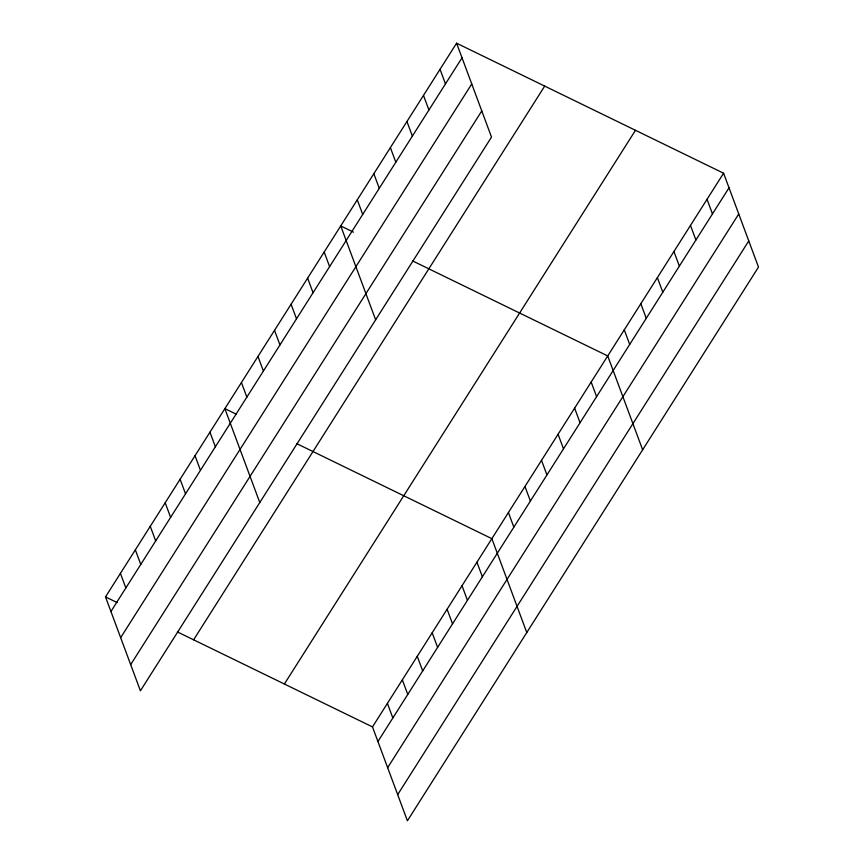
<?xml version="1.0" encoding="UTF-8"?>
<svg xmlns="http://www.w3.org/2000/svg" width="864" height="864" viewBox="0 0 864 864"><rect width="100%" height="100%" fill="white"/><g stroke="black" fill="none" stroke-linecap="round" stroke-linejoin="round"><path stroke-width="1.3" d="M456.592 43.2L491.508 137.084L140.411 690.79L105.505 596.905L456.592 43.2L723.589 173.21L758.495 267.095L407.408 820.8L372.492 726.916L177.379 631.908M110.927 611.496L462.024 57.802M120.658 637.664L471.755 83.959M130.68 664.621L481.777 110.916M193.612 639.803L544.698 86.108M284.386 684.007L635.472 130.313M372.492 726.916L723.589 173.21M377.924 741.517L729.011 187.812M387.655 767.675L738.742 213.98M397.678 794.632L748.764 240.937M353.484 232.135L340.729 225.925L375.646 319.81M412.603 260.928L607.727 355.936L642.643 449.82M236.466 414.288L224.867 408.64L259.783 502.524M296.752 443.642L491.864 538.661L526.781 632.545M105.505 596.905L117.094 602.543M707.033 199.314L712.465 213.916M690.476 225.418L695.909 240.019M673.931 251.521L679.363 266.123M657.374 277.625L662.807 292.226M640.829 303.728L646.261 318.33M624.272 329.832L629.705 344.434M591.17 382.039L596.603 396.641M574.625 408.143L580.046 422.744M440.035 69.304L445.468 83.905M558.068 434.246L563.501 448.837M423.49 95.407L428.922 110.009M541.523 460.35L546.944 474.941M406.933 121.511L412.366 136.102M524.966 486.454L530.399 501.044M390.388 147.614L395.809 162.205M508.421 512.557L513.842 527.148M373.831 173.718L379.264 188.309M357.286 199.822L362.707 214.412M476.939 562.194L482.371 576.785M462.024 585.727L467.446 600.318M324.184 252.029L329.605 266.62M447.098 609.25L452.531 623.851M307.627 278.132L313.06 292.723M432.184 632.783L437.605 647.384M291.082 304.236L296.503 318.827M417.258 656.316L422.69 670.918M274.525 330.329L279.958 344.93M402.332 679.849L407.765 694.451M387.418 703.382L392.839 717.984M257.969 356.432L263.401 371.034M241.423 382.536L246.856 397.138M209.952 432.173L215.374 446.774M195.026 455.706L200.459 470.308M180.112 479.239L185.533 493.841M165.186 502.772L170.618 517.374M150.26 526.306L155.693 540.907M135.346 549.839L140.767 564.43M120.42 573.372L125.852 587.963"/></g></svg>
